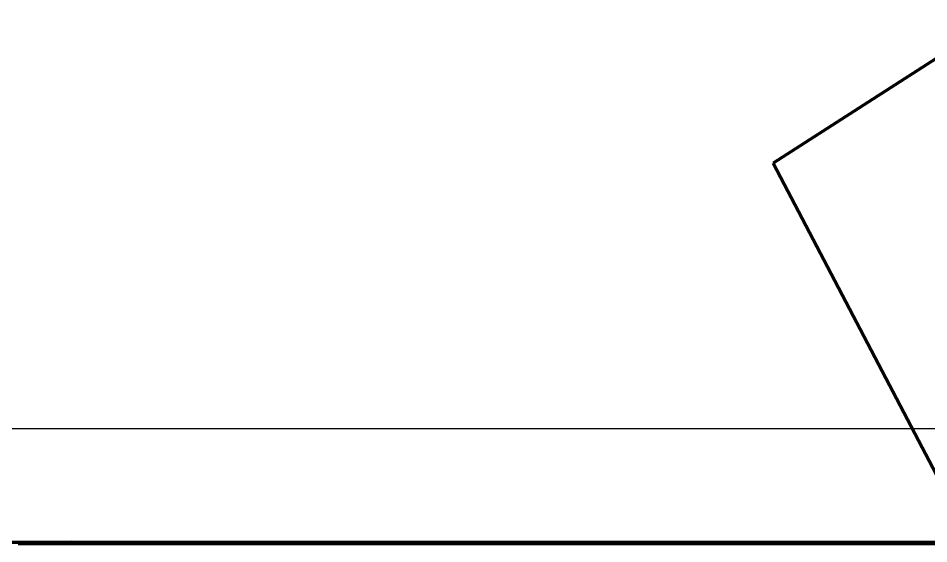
# Model space of a CAD drawing. Header units: millimetres. Extents: x 4307 to 31003, y 2809 to 20009.
# Drawn here: x 11150 to 11465.9, y 12435.7 to 12618.1 of the extents above; entities that cross this region are included whole.
import ezdxf

# ---------------------------------------------------------------- set-up
doc = ezdxf.new("R2010")
doc.units = ezdxf.units.MM
doc.layers.add('ProfileEdges', color=7, linetype='Continuous')

msp = doc.modelspace()

# ---------------------------------------------------------------- linework, layer by layer
msp.add_lwpolyline([(10872.86, 13720.27), (13396.13, 13720.27), (13396.13, 12475.61), (10872.86, 12475.61)], close=True)
at = {"layer": 'ProfileEdges', "lineweight": 211}
for p, q in [((11477.27, 12609.8), (11411.87, 12567.85)), ((11411.87, 12567.85), (11469.86, 12457.25)), ((11150.02, 12436.2), (11135.76, 12436.23)), ((11135.78, 12436.38), (11150.04, 12436.34)), ((11635.15, 12435.73), (11149.97, 12435.73)), ((11168.44, 12436.33), (11150.02, 12436.2)), ((11168.42, 12436.05), (11150.02, 12436.2)), ((11150.02, 12436.2), (11189.6, 12436.18)), ((11150.04, 12436.34), (11168.44, 12436.33)), ((11168.42, 12436.05), (11168.41, 12435.95)), ((11616.71, 12435.95), (11168.41, 12435.95)), ((11189.6, 12436.18), (11168.42, 12436.05)), ((11168.44, 12436.33), (11616.68, 12436.33))]:
    msp.add_line(p, q, dxfattribs=at)

doc.saveas('drawing.dxf')
